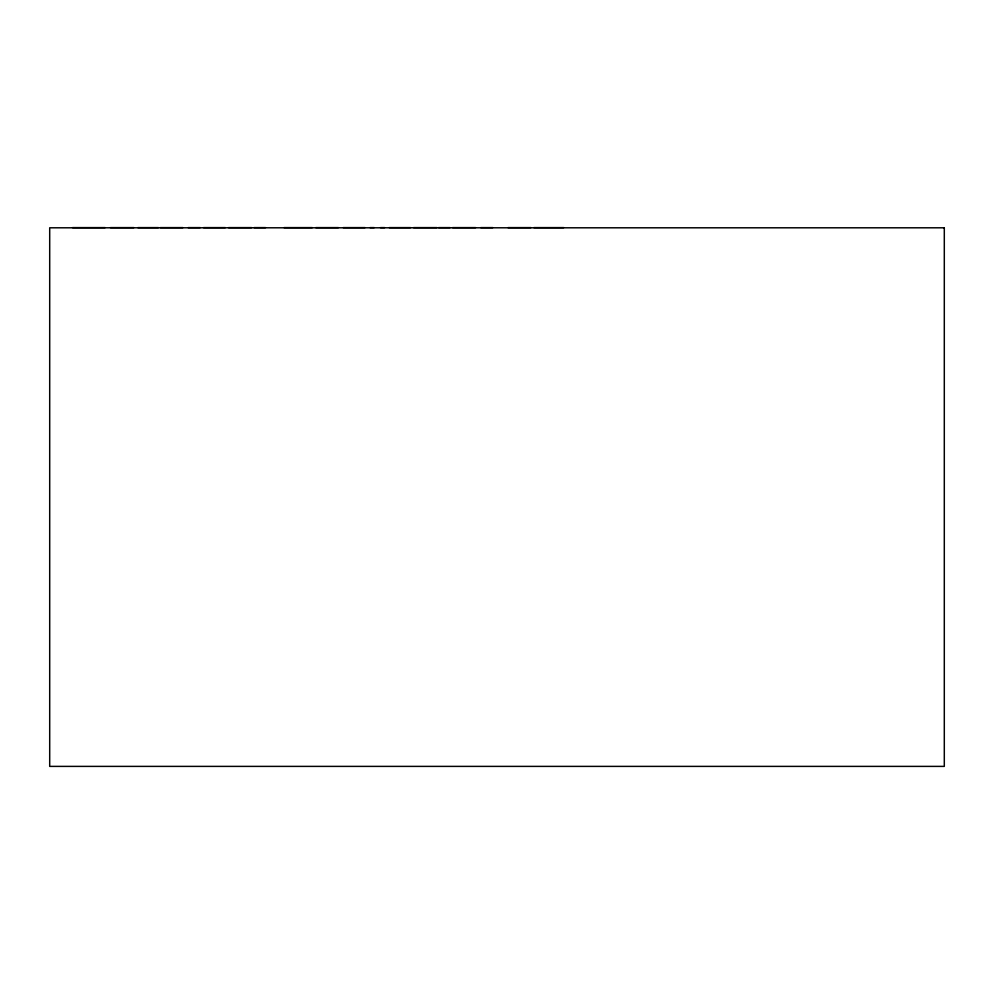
<?xml version="1.0" encoding="UTF-8"?>
<svg xmlns="http://www.w3.org/2000/svg" width="994" height="994" viewBox="0 0 994 994"><rect width="100%" height="100%" fill="white"/><g stroke="black" fill="none" stroke-linecap="round" stroke-linejoin="round"><path stroke-width="1.49" d="M72.525 227.614L105.128 227.614M110.421 227.614L133.879 227.614M137.868 227.614L158.419 227.614M160.27 227.614L182.921 227.614M188.152 227.614L200.216 227.614M203.509 227.614L225.34 227.614M228.508 227.614L251.619 227.614M254.054 227.614L265.584 227.614M284.035 227.614L312.29 227.614M315.781 227.614L338.42 227.614M343.216 227.614L365.046 227.614M370.029 227.614L374.204 227.614M380.453 227.614L384.69 227.614M389.3 227.614L410.522 227.614M413.541 227.614L436.987 227.614M438.54 227.614L450.071 227.614M452.556 227.614L475.666 227.614M480.736 227.614L492.8 227.614M508.009 227.614L530.933 227.614M533.865 227.614L563.735 227.614M944.3 227.8L49.7 227.8L49.7 766.386L944.3 766.386L944.3 227.8"/></g></svg>
